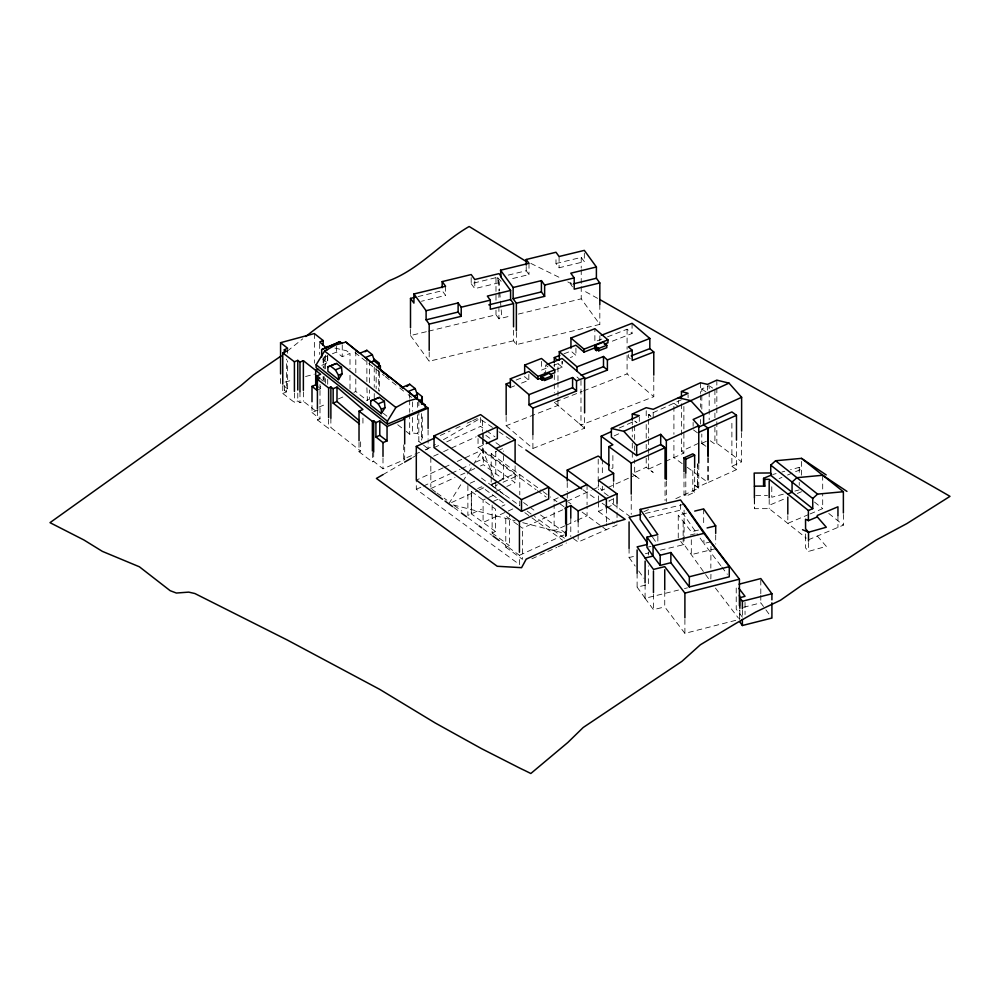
<?xml version="1.0" encoding="UTF-8"?>
<svg xmlns="http://www.w3.org/2000/svg" width="1000" height="1000" viewBox="0 0 1000 1000"><rect width="100%" height="100%" fill="white"/><g stroke="black" fill="none" stroke-linecap="round" stroke-linejoin="round"><path stroke-width="0.75" stroke-dasharray="5 3.75" d="M495.462 531.5L471.325 513.837L471.325 491.438L495.462 509.087L495.462 531.5L492.125 533.013L492.125 501.887M681.45 403.75L681.45 451.138L700.525 442.4L706.425 446.637L701.8 443.325L701.8 434M701.812 409.15L701.812 388.95L709.188 385.6L709.188 390.262M739.412 619.4L739.412 610.3M418.825 410.213L418.825 441.438L421.562 440.125L422.275 437.325L422.275 413.913M448.775 503.812L461.987 482.738M462.812 481.413L467.762 473.512M468.587 472.2L482.625 449.812L515.1 473.488L490.262 484.837M287.325 351.125L302.738 338.837M383.113 474.562L403.225 462.938M412.612 457.512L417.975 454.412M426.025 449.762L435.4 444.338M443.45 439.688L479.663 418.762L492.475 427.425M614.188 435.9L621.15 432.7M648.65 455.087L648.65 469.075L653.213 472.388L646.213 467.287L632.288 473.675L639.288 478.775L634.663 475.4L634.663 459.875M710.325 440.8L714.912 444.113L716.838 443.237L741.625 461.838L731.888 466.3L731.888 419.688M598.462 502.125L598.462 511.463L605.35 508.3M606.737 507.675L613.625 504.513L613.625 498.288M675.837 498.65L698.763 488.15L698.763 463.162M440.288 435.462L450.163 430.938M455.812 428.363L460.05 426.425M467.1 423.2L471.337 421.262M472.75 420.625L479.8 417.4M434.05 447.612L441.1 444.4M446.737 441.825L480.562 426.35L485.363 429.85M478.038 438.6L478.038 447.413L484.925 444.263M443.113 467.875L416.3 480.138L416.3 489.312L519.438 564.5L519.438 555.312L500.5 541.525M444.525 467.225L451.575 464M457.225 461.425L482.625 449.812L495.225 480.9M491.2 475.613L491.2 453.825L496.675 451.325M498.038 450.7L503.5 448.212L503.5 451.325M416.3 489.312L421.95 486.737M423.35 486.087L450.163 473.825M451.575 473.188L460.05 469.312M461.463 468.663L469.925 464.8M475.575 462.212L482.625 458.988L515.1 482.663L506.825 486.45M474.675 481.175L467.875 484.288L467.875 515.413L481.475 509.212M477.675 488.537L481.475 486.8L505.675 504.475L501.85 506.2M451.538 502.537L477.812 490.525M479.2 489.9L484.725 487.362M491.2 477.163L491.2 484.95L495.3 483.075M496.675 482.45L503.5 479.338L503.5 452.875M495.788 491.488L501.312 488.975M558.237 497.75L554.125 499.637L550.4 496.912M518.888 525.588L522.463 528.188L563.062 509.65M565.1 525.75L554.125 530.763L534.475 516.462M566.475 525.125L576.075 520.737M577.45 520.112L587.062 515.725L587.062 506.388M519.438 555.312L566.45 533.825L539.95 514.5M531.875 558.812L556.775 547.425M558.15 546.8L566.45 543M433.663 456.138L442.175 452.262M443.6 451.613L476.238 436.775M430.825 488.55L454.95 477.587M460.625 475L464.888 473.062M470.562 470.487L474.812 468.55M480.487 465.962L483.325 464.675L503.5 479.338M681.388 399.825L648.65 414.7L648.65 417.8M481.475 478.075L493.263 486.7L497.45 484.787M503.038 482.25L519.788 474.637L519.788 494.862M493.263 495.412L483.088 500.037L483.088 522.45L512.8 508.938M611.725 468.55L612.875 468.025L612.875 452.525M701.8 443.325L706.725 441.087M648.65 469.075L664.087 462.062M665.487 461.425L683.888 453.075L683.888 431.325M684 473.3L684 494.925L685.8 496.238L694.65 492.2L694.65 469.05M619.325 427.987L634.663 421.037L636.975 422.713L634.663 421.037L634.663 424.137M493.475 501.275L498.9 498.825M567.238 501.213L591.175 490.375M592.587 489.738L598.212 487.188L602.337 490.075L606.55 488.162M607.962 487.525L634.663 475.412M612.875 499.15L608.837 500.988L629.963 516.512M643.913 511.675L650.962 508.475M687.212 467.3L708.125 482.537L736.475 469.663L736.475 441.7M284.363 385.6L284.363 390.275L287.638 388.85L287.638 360.75M282.762 385.688L282.762 393.488L286.462 391.887L286.462 359.1M317.413 410.588L317.413 419.95L328.625 428.525L330.875 427.55L360.65 451.05L359.025 451.737L359.025 442.375M517.688 524.712L505.775 516.025L505.775 547.15L509.387 545.588L509.387 514.462M573.25 538.462L578.162 542.038L617.038 524.975L617.038 520.312M366.887 387.788L367.413 400.688L355.8 391.525L353.938 392.325M359.025 451.737L372.375 461.938L373.688 461.375L383 468.787L404.688 459.625L404.688 445.575M817.312 536.05L826.312 546.375L808.525 551.4L805.575 547.913L805.537 538.375L806.263 538.075L769.188 508.638L754.388 508.688L754.225 498.512M324.375 357.188L327.05 356.05M332.413 353.787L336.425 352.088L342.25 356.688L350 353.413L350 369.025M321.825 365.312L327.512 362.912L327.512 355.65M282.762 393.488L294.413 402.388L297.775 400.962L299.975 402.7L303.375 401.262L315.7 410.988M318.975 407.1L326.087 404.1M338.225 398.975L344.837 396.175M808.775 514.5L787.812 523.362L787.812 515.65M810.163 513.913L822.7 508.625L822.7 493.45M318.175 389.762L320.65 388.725L320.65 384.4M318.188 409.938L312 412.537L312 401.763M317.413 419.95L320 418.862L320 384.525M779.137 478.575L781.938 477.4M787.525 475.05L801.513 469.188L799.237 467.375L790.562 469.7M770.738 504.625L786.125 498.162M797.312 493.475L801.513 491.712M808.388 539.8L843.375 525.125L843.375 514.5M403.7 444.837L403.7 458.888L419.487 452.312M425.225 449.925L428.088 448.725L428.088 440.925M516.125 380.037L524.663 376.688L528.837 380.25L520.3 383.6M541.487 361.375L541.487 370.1L548.362 367.4M553.85 365.25L557.975 363.638L559.288 364.75M510.35 387.5L514.612 385.825M556.65 369.35L562.137 367.2L562.137 361.388L562.137 367.2L557.975 363.638L557.975 380.662M406.1 431.35L409.688 434.188L412.575 433.062L417.5 433.512L422.275 437.325M506.163 416.438L506.163 425.725L557.975 405.412L559.288 406.538M506.163 425.725L532.9 448.462L584.612 428.188L584.612 414.425M564.012 353.787L570.95 351.087L575.938 355.35L570.388 357.512M601.875 339.038L594.875 341.775L594.875 328.7M607.487 336.863L627.087 329.225L632.075 333.488L609.663 342.212M555.688 401.725L582.212 391.4M583.625 390.85L627.087 373.913L653.787 396.7L580.975 425.087L577 421.688M366.887 400.275L369.425 399.312L369.425 389.95M284.975 382.088L292.325 380.1M305.55 376.525L314.363 374.15M773.225 474.363L776.112 473.587M781.9 472.025L784.788 471.25M783.337 494.175L771.775 497.275L771.775 485.262M794.9 491.062L799.237 489.9M743.45 607.325L760.8 602.837L765.075 608.688M664.737 591.413L664.737 606.9L684.9 633.375L737.938 619.775M710.837 541.812L703.913 543.525L697 533.638M645.125 584.338L645.062 598.288L678.5 590.05M684.475 588.575L687.463 587.837M678.25 537.962L678.25 515.15L687.225 512.95M690.212 535.025L696.2 533.55M645.062 598.288L653.462 609.663L664.737 606.9M418.05 296.575L442.188 290.712L445.613 295.413L421.463 301.262M471.188 277.6L471.188 283.675L495.988 277.663L498.913 281.663L499.637 290.65M508.25 275.113L526.213 270.75L529 274.575L509.938 279.2M555.988 263.525L581.225 257.4L584.325 261.65L559.087 267.775L555.988 263.525L555.988 256.488M471.188 283.675L474.787 288.625L498.438 282.875L497.762 277.65L498.438 282.875M410.5 329.363L410.5 335.55L427 331.55M428.5 331.188L495.988 314.812L498.913 318.812L510.887 315.912M518.362 314.088L581.225 298.837L599.825 324.387L516.362 344.637L513.538 340.775L513.538 326.838M410.5 335.55L429.2 361.238L513.538 340.775M698.475 530.05L691.3 531.8L678.25 515.15M715.7 548.663L691.3 554.625L691.3 539.412M498.438 278.587L501.138 281.337M497.762 281.95L498.913 281.663L498.913 290.95M645.425 513.425L684.087 504.312M629.075 548.237L629.075 557.525L635.025 556.125M645.425 553.675L648.4 552.975M660.3 550.175L684.087 544.575L704.7 573.312M637.112 573.175L637.112 587.112L648.35 584.462L648.35 565.875M649.188 517.475L680.588 510.163L696.137 532.4M648.325 547.013L651.05 546.375M680.7 541.362L683.15 544.75L684.087 544.575L684.087 510.125M755.65 495.6L767.487 495.525M334.913 348.1L346.425 350.7L350 353.413M453.3 504.963L515.15 520.737M522.7 522.663L566.45 533.825M530.825 263.4L561.65 278.562M567.812 281.913L572.95 284.713M597.6 298.35L583.225 290.413M498.888 431.75L510.425 439.538M518.112 444.738L524.525 449.062M582.975 489.787L597.025 499.625M602.137 503.212L604.7 505M701.812 388.95L707.588 393.1M694.65 492.2L692.8 490.875L692.812 469.263M564.038 506.763L554.125 499.637L554.125 502.75M710.325 386.425L712.625 388.075M432.062 489.45L435.763 492.137M437 493.025L446.887 500.188M454.3 505.562L461.7 510.938M697.5 432.863L693.125 429.675L693.125 422.413M650.938 416.35L648.65 414.7L653.213 418.013L653.213 410.75M698.763 488.15L693.125 484.05L697.5 487.238L707.938 482.413L707.938 457.55M598.462 511.463L614.562 523.175M485.85 435.375L490.9 439.05M495.938 442.713L500.988 446.375M673.913 403.225L678.375 406.488M682.163 463.612L673.913 457.6L673.913 440.513M486.55 430.725L494.938 436.838M491.2 453.825L541.825 490.675M543.05 491.575L549.175 496.025M478.038 447.413L536.075 489.725M537.337 490.65L546.175 497.088M523.55 502.55L528.6 506.225M529.862 507.15L534.913 510.825M491.2 484.95L519.788 505.763L519.788 501.087M527.125 511.112L533.25 515.562M493.263 486.7L505.675 495.75M524.812 512.65L562.663 540.237M492.125 533.013L509.387 545.588M453.825 507.488L460.125 512.087M467.7 517.6L477.8 524.963M482.837 528.638L491.675 535.075M505.775 547.15L522.463 559.312L522.463 528.188M568.475 502.113L570.962 503.925M582.1 512.087L601.55 526.337M602.762 527.212L606.375 529.862L606.375 523.638M731.888 466.3L736.475 469.663M608.212 495.725L601.213 490.588L602.337 490.075L602.337 485.412M404.688 459.625L403.7 458.888M284.363 390.275L286.462 391.887M418.825 441.438L422.3 444.175M423.462 445.087L428.088 448.725M322.812 359.2L327.512 362.912M318.663 387.163L320.65 388.725M287.638 388.85L280.575 383.275L280.575 375.475M312 412.537L320 418.862M681.45 451.138L683.888 453.075M355.062 352.638L384.1 375.613M385.3 376.562L398.562 387.05M399.762 388.013L404.588 391.825M408.15 394.637L411.587 397.362M383.338 413.325L386.925 416.175M397.713 424.712L404.9 430.4M814.463 502.05L822.7 508.625M828.775 513.475L843.375 525.125M320.95 379.387L323.15 381.138M547.962 366.875L545.675 364.938L545.675 373.65L541.487 370.1M577 376.987L579.975 379.538M554.3 402.275L584.612 428.188M630.275 358.713L628.35 356.987L628.35 354.087M742.4 617.175L736.225 609.188L736.225 584.925M715.45 588.088L738.487 618.2M720.812 565.712L703.913 543.525L703.913 537.712M721.75 566.95L727.387 574.35M765.925 609.862L771.912 618.05M572.487 286.812L570.775 284.462L570.775 281.65M705.6 574.562L710.962 582.038M637.112 587.112L645.125 598.275M629.075 557.525L635.212 566.1M638.713 571L643.975 578.337M652.562 537.225L656.087 542.275M499.762 292.137L500.363 299.625M500.487 301.125L501.7 316.087L498.913 318.812L498.913 307.975M559.087 256.512L559.087 267.775M837.95 515.625L837.95 527.4M822.7 475.25L822.7 491.938M808.525 542.562L808.525 551.4M805.537 533.962L805.537 538.375M801.513 461.45L801.513 475.188M799.237 467.375L799.237 474.875M799.237 482.388L799.237 485.387M769.188 499.375L769.188 508.638M760.8 580.075L760.8 593.737M760.8 595.25L760.8 602.837M754.388 498.175L754.388 508.688M745.037 602.388L745.037 614.525M742.375 610.337L742.375 617.925M741.625 432.638L741.625 461.838M739.85 609.837L739.85 618.938M716.838 380.138L716.838 386.3M716.838 387.837L716.838 406.3M716.838 407.837L716.838 415.538M716.838 421.688L716.838 443.237M715.7 534.975L715.7 544.1M714.912 389.738L714.912 406.825M714.912 413.038L714.912 417.7M714.912 427.025L714.912 444.113M710.962 546.425L710.837 568.138M710.962 574.3L710.837 578.975M709.188 391.812L709.188 419.775M708.125 457.675L708.125 482.537M707.588 385.838L707.588 390.188M703.675 508.9L703.675 525.638M700.525 382.788L700.525 393.488M700.525 395.012L700.525 407.238M700.525 419.475L700.525 424.062M688.088 394.762L688.088 397.675M685.8 473.075L685.8 496.238M684.9 619.45L684.9 633.375M683.875 406.463L683.888 429.762M683.15 521.938L683.15 535.625M683.15 537.15L683.15 544.75M680.588 504.35L680.588 510.163M678.375 400.675L678.375 403.575M673.913 406.337L673.913 434.3M666.338 481.138L666.338 501.45M665.05 481.887L665.05 500.525M657.85 536.075L657.85 541.888M653.787 376.662L653.787 396.7M653.462 594.188L653.462 609.663M648.65 419.35L648.65 438M648.65 439.55L648.65 453.537M648.35 551.95L648.35 555.037M646.213 410.737L646.213 418.375M646.213 424.487L646.213 438.25M646.213 444.363L646.213 448.95M646.213 458.125L646.213 467.287M639.288 417.137L639.288 421.488M634.663 425.688L634.663 439.675M634.663 445.887L634.663 450.55M632.288 421.7L632.288 424.762M632.288 426.287L632.288 436.987M632.288 443.1L632.288 450.75M632.288 452.275L632.288 459.925M632.075 323.312L632.075 333.488M631.225 495.688L631.225 514.325M627.087 329.225L627.087 349.263M627.087 355.425L627.087 373.913M617.038 503.188L617.038 510.975M617.038 512.525L617.038 518.75M613.625 482.725L613.625 487.388M606.375 508.075L606.375 522.087M602.337 458.95L602.337 476.062M599.825 304.438L599.825 324.387M599.862 335.875L599.862 341.675M598.462 480.337L598.462 489.675M598.462 495.9L598.462 500.575M598.212 459.175L598.212 487.188M587.062 484.6L587.062 504.825M584.325 253.2L584.325 261.65M581.225 257.4L581.225 268.15M581.225 269.675L581.225 285.025M581.225 286.562L581.225 298.837M580.975 380.387L580.975 425.087M578.162 521.812L578.162 532.7M578.162 534.263L578.162 542.038M575.938 348.1L575.938 355.35M570.788 518L570.788 536.675M567.238 482.537L567.238 491.875M567.238 493.425L567.238 498.1M566.45 530.75L566.45 536.875M565.95 531.625L565.95 539.4M565.662 531.275L565.662 539.05M565.275 531L565.275 538.775L554.125 530.763L554.125 504.3M557.975 382.2L557.975 405.412M554.3 363.738L554.3 366.825M554.3 374.525L554.3 382.238M554.3 383.775L554.3 393.025M532.9 434.5L532.9 448.462M529 263.312L529 274.575M528.837 374.438L528.837 380.25M526.213 266.525L526.213 270.75M516.362 332.362L516.362 344.637M515.1 465.825L515.1 482.663M498.913 292.5L498.913 300.238M495.988 277.663L495.988 300.875M495.988 310.163L495.988 314.812M495.788 451.662L495.788 477.713M495.788 482.312L495.788 489.963M483.325 433.55L483.325 438.212M483.325 439.775L483.325 464.675M482.625 420.7L482.625 431.425M482.625 432.95L482.625 437.55M482.625 439.087L482.625 458.988M480.562 417.55L480.562 426.35M474.787 281.025L474.787 288.625M471.325 491.438L471.325 513.837M445.613 286.288L445.613 295.413M430.825 457.425L430.825 487M429.2 351.95L429.2 361.238M428.088 429.988L428.088 439.363M421.562 413.587L421.562 440.125M418.825 400.85L418.825 408.663M417.5 402.3L417.5 408.537M417.5 414.787L417.5 433.512M412.575 401.838L412.575 411.2M412.575 417.45L412.575 433.062M409.688 393.6L409.688 398.288M409.688 399.85L409.688 412.337M409.688 413.9L409.688 434.188M383 458.013L383 468.787M379.325 372.537L379.325 391.275M378.713 370.575L378.713 390.863M376.15 368.612L376.15 388.9M374.237 367.038L374.237 387.325M374.237 393.575L374.237 398.263M373.688 452L373.688 461.375M372.375 452.562L372.375 461.938M369.425 360.288L369.425 383.7M366.887 359.688L366.875 381.55M362.938 418.137L362.938 423.913M360.65 441.812L360.65 451.05M355.8 350.938L355.8 372.8M355.8 379.038L355.8 391.525M350 375.262L350 389.312M342.25 345.062L342.25 356.688M336.425 346.275L336.425 352.088M330.875 418.175L330.875 427.55M328.625 419.15L328.625 428.525M327.713 355.825L327.713 363.638M327.713 379.25L327.713 385.487M325.575 355.1L325.575 369.15M325.575 378.512L325.575 383.2M324.225 356.463L324.225 368.95M324.225 376.75L324.225 383M323.663 358.225L323.663 367.587M323.663 376.95L323.663 380.075M323.15 357.725L323.15 367.088M323.15 376.463L323.15 379.588M319.688 343.512L319.688 354.45M314.363 333.562L314.363 363.212M303.375 391.9L303.375 401.262M299.975 391.775L299.975 402.7M297.775 393.162L297.775 400.962M294.413 393.025L294.413 402.388M287.638 348.263L287.638 354.5M697.5 463.938L697.5 487.238L697.5 463.938"/><path stroke-width="1.5" d="M739.412 605.75L739.412 579.15L710.837 541.812L684.087 504.312M378.713 365.887L379.325 363.175L374.237 359.225M421.562 404.225L422.275 396.737L417.5 392.925M316.137 364.812L324.588 351.062L335.588 344.975L345.863 342.075L425.262 405.275L425.262 408.175L387.413 424.125L316.137 367.725L316.137 364.812L387.413 421.225L387.413 424.125M336.538 363.438L327.887 366.85L327.887 371.225L338.5 379.637L342.15 373.725L341.475 367.35L336.538 363.45L331.525 365.325M381.35 413.625L385.025 407.65L384.35 401.275L379.412 397.375L370.7 400.812L370.7 405.262L381.35 413.625L381.35 409.2L378.237 403.85L373.3 399.95L370.7 400.812M387.413 421.225L395.875 407.475L406.875 401.388L417.175 398.512M770.738 475.312L763.55 478.325L764.812 479.338L769.188 479.312L808.388 510.487L812.738 508.663L770.738 475.312L770.738 465.138L775.588 460.75L801.513 458.363L826.2 474.925M812.738 508.663L812.738 498.5L817.575 494.113L843.375 491.725L843.375 512.975M365.025 351.8L366.825 350.312L372.325 354.663L374.462 360.712L370.988 362.175L365.387 357.587L372.325 354.663M407 386.463L409.688 384.237L415.188 388.587L417.325 394.637L417.325 399L425.262 405.275M281.163 355.962L253.425 374.95L241.1 385.425L210.275 408.075L50 522.663L83.9 539.975L102.4 551.388L139.388 566.788L170.2 590.712L176.375 593.038L188.7 592.125L194.862 593.525L287.325 640.037L379.8 689.412L435.275 723.012L481.512 748.637L515.413 765.888A248.725 143.6 60 0 0 524.663 770.45L530.825 773.5L567.812 742.5L583.225 727.475L681.85 661.413L700.337 644.8L731.162 626.263A404.738 233.675 -60 0 1 740.413 620.8L755.825 612L780.475 600.262L802.05 585.15L848.288 558.325L876.025 540.1L906.85 523.6L950 496.35C894.075 463.862 837.138 433.438 780.475 402.362C719.725 368.925 659.938 333.675 599.663 299.475M305.825 336.512C331.812 315.438 361.225 299.212 389.038 280.725C419.812 268.95 441.138 242.638 469.175 226.5L526.712 261.762M383.113 474.562L376.4 478.438L497.225 566.263L521.575 567.675L526.2 559.15L590 529.625L625.138 519.312L605.975 505.887M404.562 462.163L411.275 458.288M321.688 356.863L321.688 349.6L339.787 341.662L342.25 343.612M336.425 343.375L339.787 341.662M565.05 508.713L565.95 508.275L565.275 507.65M418.825 400.85L421.562 399.538M698.812 432.262L708.125 428.162L708.125 456.125M578.162 521.812L578.162 510.913L570.788 505.55L565.662 507.925L565.662 523.488M632.288 420.175L632.288 414.062L646.213 407.675L653.213 409.3L688.088 393.312L681.45 391.525L681.45 397.638M681.45 391.525L700.525 382.788L707.588 384.375L716.838 380.138L729 383.125L741.625 397.287L741.625 431.1M665.05 478.775L665.05 447.7L660.7 444.538L636.663 455.562L611.388 437.175L611.388 428.462L639.288 415.688L632.288 414.062M611.388 428.462L623.8 431.325L729 383.125M636.663 455.562L636.663 445.387L660.7 434.375L666.338 440.525L666.338 479.575M741.625 397.287L693.125 419.513L698.763 425.662L698.763 463.162M666.338 440.525L698.763 425.662M698.363 427.275L731.888 411.912L736.475 415.288L736.475 440.15M613.625 481.163L613.625 473.387L598.462 480.337L617.038 493.85L617.038 503.188M684 471.763L684 457.863L692.812 453.825L694.65 455.15L694.65 467.5M434.05 435.875L521.5 499.613L548.7 487.175L548.7 498.925L521.5 511.362L434.05 447.612L434.05 435.875L480.562 414.613L515.1 439.775L515.1 462.762M442.525 499.25L416.3 480.138L416.3 446.425L434.65 438.038M486.312 443.625L497.337 438.587L497.337 426.838L478.038 435.675L566.45 500.112L566.45 530.75M495.788 448.6L515.1 439.775M560.988 496.5L587.062 484.6M416.3 446.425L519.438 521.613L566.45 500.112M684 457.863L685.8 459.175L694.65 455.15M609.375 465.462L601.213 459.462L601.213 436.213L610.962 431.788M613.625 473.387L608.837 469.862L608.837 446.613L612.875 444.775L601.213 436.213M567.238 480.975L567.238 470.075L598.212 456.062L601.3 458.225M608.837 446.613L631.225 463.062L665.05 447.7L660.7 444.538L660.7 434.375M708.125 428.162L736.475 415.288M617.038 493.85L578.162 510.913M284.363 352.812L284.363 349.688L287.638 348.263L280.575 342.688L314.363 333.562L323.15 340.55L323.15 345.238M282.762 384.125L282.762 352.912L286.462 351.3L284.363 349.688M282.762 352.912L294.413 361.8L297.775 360.375L299.975 362.113L303.375 360.675L320.65 374.3L316.95 375.863L320 378.275L317.413 379.363L328.625 387.938L330.875 386.962L333.15 388.7L333.15 403.125L359.45 423.938M359.025 440.812L359.025 411.15L362.938 409.487L337 387.088L333.15 388.7M359.025 411.15L372.375 421.35L373.688 420.788L375.913 422.562L375.913 436.975L383 442.612L383 456.463M321.688 349.6L335.087 343.938M375.913 422.562L379.775 420.95L387.05 426.488L404.688 419.038L404.688 444.012M318.188 369.35L315.7 370.4L315.7 384.825L317.675 386.388M359.888 353.237L366.825 350.312M327.887 366.85L330.475 366L335.4 369.9L341.475 367.35M315.7 384.825L312 386.375L312 401.763M338.5 379.637L338.5 375.262L342.15 373.725M402.762 387.15L409.688 384.237M373.3 399.95L379.412 397.375M378.237 403.85L384.35 401.275M415.188 388.587L408.25 391.5L413.862 396.1L417.325 394.637M383 442.612L387.05 440.913L387.05 426.488M787.812 494.038L792.062 492.25L792.062 482.075L796.9 477.688L822.7 475.25L846.95 491.4M333.15 403.125L337 401.512L359.4 420.85M381.35 409.2L385.025 407.65M808.525 541.087L808.525 532.25L805.575 528.763L805.537 519.237L808.388 520.662L817.312 516.912L817.312 515.462L837.95 506.8L837.95 515.625M428.088 428.438L428.088 408.137L403.7 418.3L404.688 419.038M375.913 436.975L379.775 435.375L387.05 440.913M323.15 340.55L319.688 341.962L325.575 347.3L327.713 346.463M540.725 377.2L549.038 373.25L552.075 375.838L552.075 377.55L544.587 380.475L543.587 377.9L540.725 378.913L540.725 377.2L542.2 378.45L542.2 380.163L543.587 379.613M524.663 373.787L524.663 365.075L541.487 358.475L554.8 369.787L554.8 372.7L550.475 374.4M510.425 382.275L506.163 383.95L510.35 387.5L510.35 378.787L528.837 371.538L537.975 379.3L541.562 377.9L541.562 376.188M547.05 364.4L562.137 358.488L584.612 377.7L584.612 412.887M524.663 365.075L537.975 376.388L554.8 369.787M543.587 377.9L544.587 378.762L552.075 375.838M528.975 394.637L572.587 377.537L576.512 380.875L576.512 391.037L532.9 408.137L528.975 404.8L528.975 394.637L510.35 378.787M576.512 380.875L584.612 377.7M528.975 404.8L572.587 387.7L576.512 391.037M570.95 348.188L570.95 338.013L594.875 328.7L607.938 339.862L607.938 342.775L604.4 344.15M559.288 360.387L559.288 351.675L575.938 345.188L584.012 352.1L595.175 347.75L595.175 345.363L603.225 342.225L606.788 345.275L606.788 347.663L598.725 350.8L597.837 350.037L597.837 347.65L596.388 348.212L595.075 347.1L596.538 346.525L595.175 345.363M601.263 335.325L632.075 323.312L649.825 338.462L649.825 348.625L653.787 352.013L653.787 375.125M554.3 362.2L554.3 357.575L559.85 355.412M570.95 338.013L584.012 349.188L607.938 339.862M597.837 347.65L598.725 348.413L606.788 345.275M595.075 347.1L595.075 349.487L596.388 350.6L597.837 350.037M559.288 351.675L577 366.825L603.5 356.5L607.4 359.925L607.4 370.087L585.15 378.762M649.825 338.462L628.35 346.825L632.188 350.262L632.188 360.425L653.787 352.013M607.4 359.925L632.188 350.262M581.188 375.363L603.5 366.662L607.4 370.087M631.213 355.875L649.825 348.625M371.012 361.987L374.275 361.075L380.375 365.9L380.375 369.538L377.113 366.812L380.375 365.9M739.112 584.175L760.8 578.562L771.912 593.775L771.912 599.85M651.675 535.962L640.212 519.562L640.212 509.4L680.588 499.988L703.913 533.35L729.262 566.638L729.262 576.812L689.325 586.95L670.863 562.7L660.188 565.413L653.075 556.062L645.062 558.038L653.462 569.412L664.737 566.638L684.9 593.125L739.412 579.15M640.212 509.4L657.85 534.625L646.963 537.163L660.188 555.237L670.863 552.525L689.325 576.775L689.325 586.95M689.325 576.775L729.262 566.638M739.412 595.138L739.85 597.7L742.375 601.237L771.912 593.775M739.85 621.975L742.375 625.513L771.912 618.05L771.912 602.875M703.913 533.35L653.075 545.887L653.075 556.062L646.963 547.325L646.963 537.163M694.7 511.1L703.675 508.9L715.7 525.85L715.7 533.462M526.213 265.125L526.213 259.488L555.988 252.262L559.087 256.512L584.325 250.387L596.4 266.988L596.4 278.25L599.825 282.95L599.825 304.438M442.188 287.675L442.188 281.6L471.188 274.562L474.787 279.5L499.025 273.625L501.138 276.512L500.55 270.212L529 263.312L526.213 259.488M415.037 297.3L410.5 298.4L413.925 303.1L413.925 293.975L445.613 286.288L442.188 281.6M596.4 266.988L570.775 273.2L574.2 277.9L574.2 289.175L599.825 282.95M513.138 287.5L541.413 280.637L544.637 285.075L544.637 296.337L516.362 303.2L513.138 298.775L513.138 287.5L500.55 270.212M426.1 310.712L458.113 302.938L461.213 307.2L461.213 316.325L429.2 324.087L426.1 319.825L426.1 310.712L413.925 293.975M513.538 303.625L510.588 299.562L510.588 290.45L487.35 296.087L490.3 300.15L490.3 309.262L513.538 303.625L513.538 326.838M544.637 285.075L574.2 277.9M461.213 307.2L490.3 300.15M573.8 283.738L596.4 278.25M426.1 319.825L458.113 312.062L461.213 316.325M513.138 298.775L541.413 291.913L544.637 296.337M488.8 304.85L510.588 299.562M707.087 527.95L715.7 525.85M640.975 514.475L629.075 517.275L647.475 542.975M646.95 544.538L637.112 546.862L645.125 558.025M771.775 474.75L770.45 472.975L754.175 473.075L754.388 486.15L764.812 486.125L764.812 479.338M678.375 397.762L690.775 400.637L703.612 414.7L703.612 424.875L707.938 428.038L707.938 456M802.513 529.675L808.525 532.25L826.312 527.238L817.312 516.912M525.812 449.925L581.7 488.888M445.025 501.075L452.562 506.562M461.388 513L466.438 516.688M479.05 525.887L481.575 527.725M492.938 536L499.25 540.6M567.238 470.075L606.375 498.738L606.375 508.075M419.988 401.763L428.088 408.137M312 386.375L316.95 390.288L316.95 375.863M359.6 353.312L345.863 342.075M379.275 368.888L403.387 387.962M380.938 370.838L384.538 373.688M386.925 375.588L389.325 377.488M400.1 386.012L402.5 387.912M325.05 347.887L327.512 349.837M324.588 351.062L395.875 407.475M775.588 460.75L817.575 494.113M770.738 465.138L812.738 498.5M764.812 486.125L763.55 485.112L763.55 478.325M801.513 458.363L843.375 491.725M415.012 397.062L417.325 399M540.725 378.913L542.2 380.163M554.3 357.575L557.288 360.138M623.8 431.325L636.663 445.387M738.863 588.337L745.037 596.325L739.85 597.7L739.85 608.312M500.55 276.65L510.588 290.45M335.4 369.9L338.5 375.262M577 366.825L577 371.188M808.388 510.487L808.388 520.662M787.812 497.125L787.812 514.1M769.188 480.863L769.188 497.837M754.388 486.15L754.388 498.175M742.375 601.237L742.375 608.825M742.375 619.45L742.375 625.513M685.8 459.175L685.8 473.075M684.9 593.125L684.9 617.9M670.863 552.525L670.863 562.7M664.737 569.738L664.737 589.862M660.188 555.237L660.188 565.413M653.462 570.962L653.462 592.638M645.125 561.112L645.062 582.812M637.112 549.95L637.112 573.175M631.225 463.062L631.225 494.125M629.075 521.912L629.075 548.237M603.5 356.5L603.5 366.662M598.725 348.413L598.725 350.8M596.388 348.212L596.388 350.6M584.012 349.188L584.012 352.1M572.587 377.537L572.587 387.7M570.788 505.55L570.788 518M565.95 508.275L565.95 523.837M544.587 378.762L544.587 380.475M541.413 280.637L541.413 291.913M537.975 376.388L537.975 379.3M532.9 408.137L532.9 434.5M521.5 499.613L521.5 511.362M519.438 521.613L519.438 552.25M516.362 303.2L516.362 330.825M506.163 383.95L506.163 414.9M458.113 302.938L458.113 312.062M429.2 324.087L429.2 350.4M422.275 396.737L422.275 402.987M410.5 298.4L410.5 327.812M379.775 420.95L379.775 435.375M373.688 420.788L373.688 452M372.375 421.35L372.375 451M337 387.088L337 401.512M330.875 386.962L330.875 418.175M328.625 387.938L328.625 417.6M317.413 379.363L317.413 409.025M303.375 360.675L303.375 390.337M299.975 362.113L299.975 391.775M297.775 360.375L297.775 390.037M294.413 361.8L294.413 391.463M280.575 342.688L280.575 373.913"/></g></svg>
